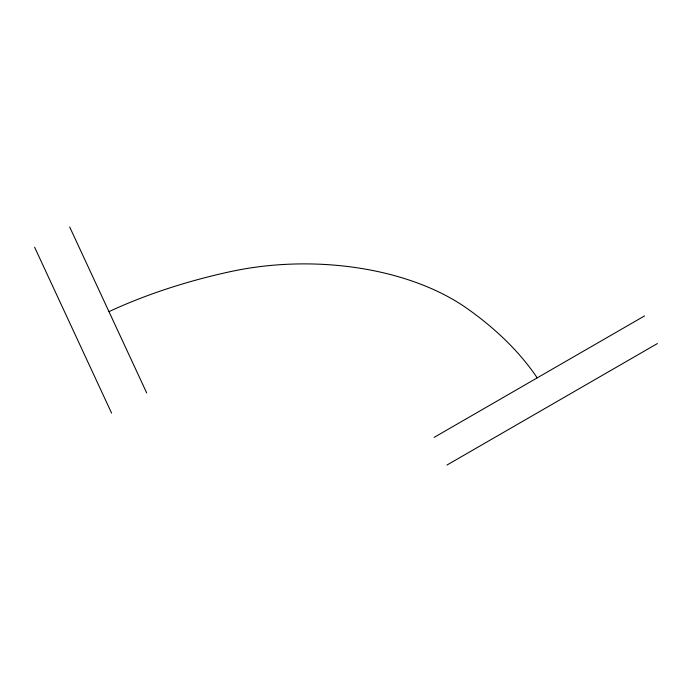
<?xml version="1.0" encoding="UTF-8"?>
<svg xmlns="http://www.w3.org/2000/svg" width="692" height="692" viewBox="0 0 692 692"><rect width="100%" height="100%" fill="white"/><g stroke="black" fill="none" stroke-linecap="round" stroke-linejoin="round"><path stroke-width="1.04" d="M434.135 437.379L644.563 315.898M446.971 465.041L657.4 343.552M69.667 226.959L146.687 392.918M34.6 247.208L111.62 413.159M108.964 311.625A443.209 255.884 0 0 1 230.159 271.688A210.178 121.342 0 0 1 466.841 308.303A443.209 255.884 0 0 1 537.217 377.875"/></g></svg>
